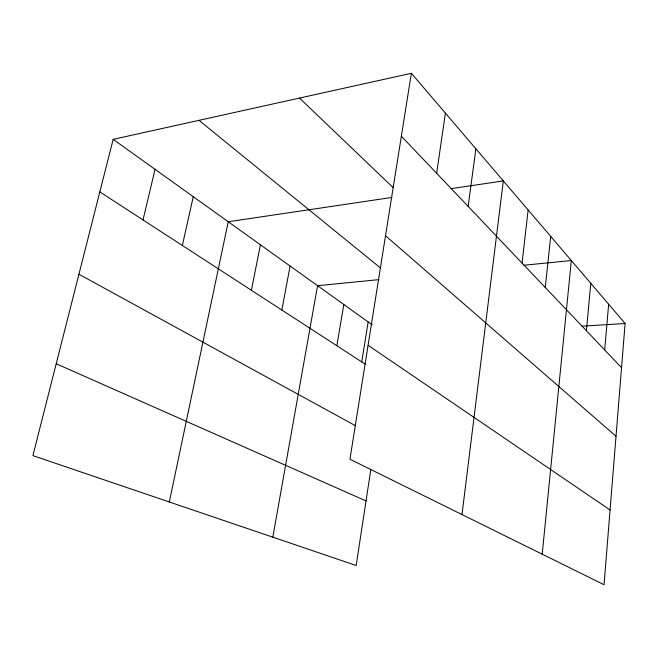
<?xml version="1.0" encoding="UTF-8"?>
<svg xmlns="http://www.w3.org/2000/svg" width="658" height="658" viewBox="0 0 658 658"><rect width="100%" height="100%" fill="white"/><g stroke="black" fill="none" stroke-linecap="round" stroke-linejoin="round"><path stroke-width="0.99" d="M411.373 73.285L625.1 323.481L604.052 584.715L349.941 459.226L411.373 73.285L113.168 139.348L32.9 455.624L356.175 565.502L370.808 469.606M604.702 349.966L608.65 304.226M586.41 330.735L590.785 283.318M542.208 554.176L571.333 260.535L523.941 265.24M545.268 287.488L550.713 236.403M522.049 263.068L528.135 209.968M461.998 514.564L503.312 180.909L451.075 188.665M468.151 206.415L475.882 148.79M436.641 173.293L445.408 113.127M361.752 361.908L368.167 321.943M336.838 345.738L343.805 304.498M272.807 537.167L317.567 285.712L378.868 279.634M281.838 310.041L290.104 266.038M251.389 290.277L260.42 244.784M169.32 501.996L228.244 221.746L391.913 197.449M182.356 245.475L193.255 196.693M143.016 219.936L155.049 169.336M581.943 326.195L625.1 323.481M56.218 363.767L366.029 500.927M78.935 274.23L355.394 425.685M99.827 191.906L365.19 364.137M368.077 345.286L610.073 509.975M113.168 139.348L372.214 324.838M198.987 120.332L380.612 268.053M385.522 235.712L616.011 436.246M299.505 98.067L393.081 187.563M401.364 136.198L621.539 367.666"/></g></svg>
